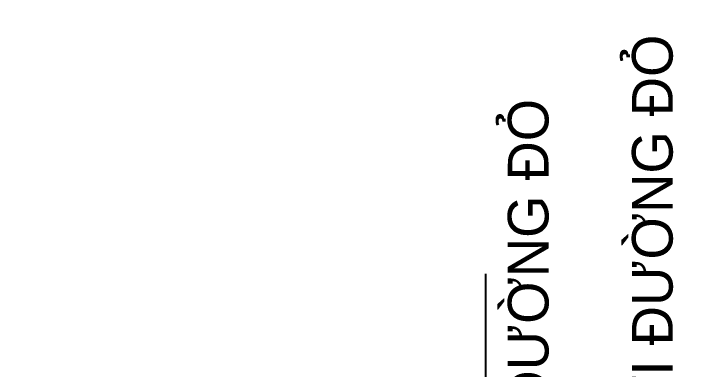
# Model space of a CAD drawing. Header units: metres. Extents: x 563124 to 573994, y 2062953 to 2068466.
# Drawn here: x 568728.51 to 568757.67, y 2065881.44 to 2065896.75 of the extents above; entities that cross this region are included whole.
import ezdxf

# ---------------------------------------------------------------- set-up
doc = ezdxf.new("R2010")
doc.units = ezdxf.units.M
doc.layers.add('ghichieudai', color=7, linetype='CONTINUOUS')
doc.layers.add('MATCATDUONG', color=8, linetype='CONTINUOUS')
doc.styles.add('KTEN', font='VHAVAN.ttf')

msp = doc.modelspace()

# ---------------------------------------------------------------- wipeouts: each hides what was drawn before it
msp.add_wipeout([(568538.555, 2065837.116), (569134.391, 2065836.361), (569131.193, 2065953.825), (568779.004, 2065956.683), (568600.602, 2065960.315)]).dxf.layer = 'ghichieudai'

# ---------------------------------------------------------------- next in the draw order: linework, layer by layer
at = {"layer": 'MATCATDUONG', "color": 40, "linetype": 'Continuous', "extrusion": (-3.31378e-12, 1.1371e-08, 1)}
msp.add_line((568748.806, 2065885.554, 0), (568748.806, 2065866.561), dxfattribs=at)

# ---------------------------------------------------------------- next in the draw order: texts
at = {"layer": 'MATCATDUONG', "color": 7, "linetype": 'Continuous', "extrusion": (3.31378e-12, 1.1371e-08, 1), "style": 'KTEN'}
msp.add_text('chØ giíi ®\xadêng ®á', height=1.75, rotation=90, dxfattribs=at).set_placement((568756.861, 2065872.022, 0.023))
at = {"layer": 'MATCATDUONG', "color": 7, "linetype": 'Continuous', "extrusion": (-3.31378e-12, 1.1371e-08, 1), "style": 'KTEN'}
msp.add_text('chØ giíi ®\xadêng ®á', height=1.75, rotation=90, dxfattribs=at).set_placement((568751.52, 2065869.256, 0.023))

doc.saveas('drawing.dxf')
